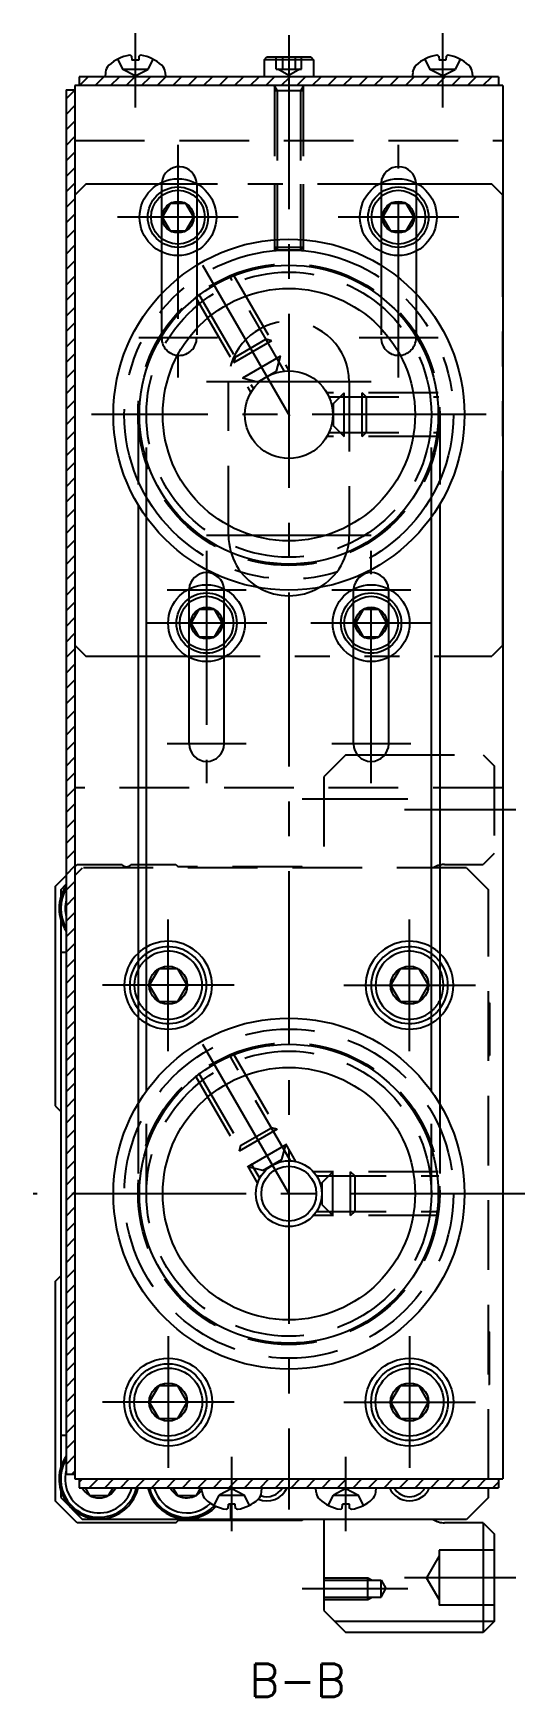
# Model space of a CAD drawing. Extents: x -2 to 601, y -8 to 279.
# Drawn here: x 43 to 87.8, y 85.5 to 237.1 of the extents above; entities that cross this region are included whole.
import ezdxf

# ---------------------------------------------------------------- set-up
doc = ezdxf.new("R2010")
doc.units = 0
doc.header["$LTSCALE"] = 0.5
for name, pattern in [('CENTER', [50.8, 31.75, -6.35, 6.35, -6.35]), ('DASHED', [19.05, 12.7, -6.35]), ('PHANTOM', [63.5, 31.75, -6.35, 6.35, -6.35, 6.35, -6.35])]:
    doc.linetypes.add(name, pattern=pattern)
for name, color, linetype in [('MSM_CENTER', 1, 'CENTER'), ('MSM_CONTINUOUS', 7, 'CONTINUOUS'), ('MSM_DASHED', 4, 'DASHED'), ('MSM_IMAGINARY', 6, 'PHANTOM'), ('MSM_NARROW', 5, 'CONTINUOUS'), ('MSM_PART_NUMBER', 7, 'CONTINUOUS')]:
    doc.layers.add(name, color=color, linetype=linetype)
doc.styles.get("Standard").update_dxf_attribs({"font": 'txt.shx', "height": 3, "bigfont": 'bigfont.shx'})

msp = doc.modelspace()

# ---------------------------------------------------------------- linework, layer by layer
at = {"layer": 'MSM_CENTER'}
for p, q in [((52.26, 237.06), (52.26, 230.3)), ((66.26, 236.9), (66.26, 102.5)), ((80.26, 237.06), (80.26, 230.3)), ((56.15, 226.9), (56.15, 205.7)), ((76.24, 205.7), (76.24, 226.9)), ((59.77, 223.3), (52.57, 223.3)), ((79.86, 223.3), (72.66, 223.3)), ((61.65, 220.3), (50.65, 220.3)), ((81.74, 220.3), (70.74, 220.3)), ((58.39, 215.94), (67.26, 200.57)), ((59.77, 209.3), (52.57, 209.3)), ((79.86, 209.3), (72.66, 209.3)), ((73.76, 205.3), (58.76, 205.3)), ((84.26, 202.3), (48.26, 202.3)), ((73.76, 191.3), (58.76, 191.3)), ((58.76, 189.9), (58.76, 168.7)), ((73.76, 168.7), (73.76, 189.9)), ((62.38, 186.3), (55.18, 186.3)), ((77.38, 186.3), (70.18, 186.3)), ((64.26, 183.3), (53.26, 183.3)), ((79.26, 183.3), (68.26, 183.3)), ((62.38, 172.3), (55.18, 172.3)), ((77.38, 172.3), (70.18, 172.3)), ((67.46, 167.3), (77.11, 167.3)), ((76.81, 166.3), (86.96, 166.3)), ((55.26, 144.3), (55.26, 156.3)), ((77.26, 144.3), (77.26, 156.3)), ((61.26, 150.3), (49.26, 150.3)), ((71.26, 150.3), (83.26, 150.3)), ((58.39, 144.94), (67.26, 129.57)), ((87.76, 131.3), (42.96, 131.3)), ((55.26, 118.3), (55.26, 106.3)), ((77.26, 118.3), (77.26, 106.3)), ((61.26, 112.3), (49.26, 112.3)), ((71.26, 112.3), (83.26, 112.3)), ((61.06, 100.54), (61.06, 107.3)), ((71.46, 100.54), (71.46, 107.3)), ((86.96, 96.3), (76.81, 96.3)), ((67.46, 95.3), (77.11, 95.3))]:
    msp.add_line(p, q, dxfattribs=at)
at = {"layer": 'MSM_CONTINUOUS'}
for p, q in [((49.55, 233.5), (49.51, 233.1)), ((51.93, 234.98), (51.95, 234.6)), ((52.58, 234.6), (51.95, 234.6)), ((52.59, 234.98), (52.58, 234.6)), ((54.98, 233.5), (55.01, 233.1)), ((64.01, 234.65), (64.26, 234.9)), ((68.51, 234.65), (64.01, 234.65)), ((64.01, 234.65), (64.01, 233.1)), ((64.26, 234.9), (68.26, 234.9)), ((68.26, 234.9), (68.51, 234.65)), ((68.51, 234.65), (68.51, 233.1)), ((77.55, 233.5), (77.51, 233.1)), ((79.93, 234.98), (79.95, 234.6)), ((80.58, 234.6), (79.95, 234.6)), ((80.59, 234.98), (80.58, 234.6)), ((82.98, 233.5), (83.01, 233.1)), ((46.76, 232.3), (46.76, 105.3)), ((85.76, 232.3), (46.76, 232.3)), ((85.36, 233.1), (47.16, 233.1)), ((47.16, 233.1), (47.16, 232.3)), ((85.36, 233.1), (85.36, 232.3)), ((85.76, 232.3), (85.76, 105.3)), ((45.96, 231.9), (45.96, 105.7)), ((45.96, 231.9), (46.76, 231.9)), ((55.43, 221.55), (54.71, 220.3)), ((56.87, 221.55), (55.43, 221.55)), ((57.59, 220.3), (56.87, 221.55)), ((75.52, 221.55), (74.8, 220.3)), ((76.96, 221.55), (75.52, 221.55)), ((77.69, 220.3), (76.96, 221.55)), ((54.71, 220.3), (55.43, 219.05)), ((56.87, 219.05), (57.59, 220.3)), ((74.8, 220.3), (75.52, 219.05)), ((76.96, 219.05), (77.69, 220.3)), ((55.43, 219.05), (56.87, 219.05)), ((75.52, 219.05), (76.96, 219.05)), ((54.66, 217.13), (54.66, 213.32)), ((57.86, 217.25), (57.86, 215.92)), ((74.66, 217.18), (74.66, 215.92)), ((77.86, 217.2), (77.86, 213.32)), ((52.51, 194.12), (52.51, 139.48)), ((80.01, 194.12), (80.01, 139.48)), ((53.27, 140.64), (53.27, 192.96)), ((79.25, 140.64), (79.25, 192.96)), ((58.04, 184.55), (57.32, 183.3)), ((59.48, 184.55), (58.04, 184.55)), ((60.2, 183.3), (59.48, 184.55)), ((73.04, 184.55), (72.32, 183.3)), ((74.48, 184.55), (73.04, 184.55)), ((75.2, 183.3), (74.48, 184.55)), ((57.32, 183.3), (58.04, 182.05)), ((58.04, 182.05), (59.48, 182.05)), ((59.48, 182.05), (60.2, 183.3)), ((72.32, 183.3), (73.04, 182.05)), ((73.04, 182.05), (74.48, 182.05)), ((74.48, 182.05), (75.2, 183.3)), ((57.16, 172.3), (57.16, 180.19)), ((60.36, 172.3), (60.36, 180.19)), ((72.16, 172.3), (72.16, 180.19)), ((75.36, 172.3), (75.36, 180.19)), ((72.51, 171.3), (75.01, 171.3)), ((44.96, 159.3), (45.96, 160.3)), ((44.96, 159.3), (44.96, 139.3)), ((45.46, 159), (45.96, 159.5)), ((45.46, 159), (45.46, 158.34)), ((45.46, 156.26), (45.46, 106.34)), ((45.46, 153.3), (45.96, 153.3)), ((54.4, 151.8), (53.53, 150.3)), ((56.13, 151.8), (54.4, 151.8)), ((56.99, 150.3), (56.13, 151.8)), ((76.4, 151.8), (75.53, 150.3)), ((78.13, 151.8), (76.4, 151.8)), ((78.99, 150.3), (78.13, 151.8)), ((53.53, 150.3), (54.4, 148.8)), ((56.13, 148.8), (56.99, 150.3)), ((75.53, 150.3), (76.4, 148.8)), ((78.13, 148.8), (78.99, 150.3)), ((54.4, 148.8), (56.13, 148.8)), ((76.4, 148.8), (78.13, 148.8)), ((44.96, 139.3), (45.46, 138.8)), ((44.96, 123.3), (45.46, 123.8)), ((44.96, 123.3), (44.96, 103.3)), ((54.4, 113.8), (53.53, 112.3)), ((56.13, 113.8), (54.4, 113.8)), ((56.99, 112.3), (56.13, 113.8)), ((76.4, 113.8), (75.53, 112.3)), ((78.13, 113.8), (76.4, 113.8)), ((78.99, 112.3), (78.13, 113.8)), ((53.53, 112.3), (54.4, 110.8)), ((56.13, 110.8), (56.99, 112.3)), ((75.53, 112.3), (76.4, 110.8)), ((78.13, 110.8), (78.99, 112.3)), ((54.4, 110.8), (56.13, 110.8)), ((76.4, 110.8), (78.13, 110.8)), ((45.46, 109.3), (45.96, 109.3)), ((46.76, 105.7), (45.96, 105.7)), ((46.76, 105.3), (85.76, 105.3)), ((47.16, 105.3), (47.16, 104.5)), ((85.36, 105.3), (85.36, 104.5)), ((46.96, 101.3), (44.96, 103.3)), ((45.46, 104.26), (45.46, 103.6)), ((45.46, 103.6), (47.46, 101.6)), ((47.16, 104.5), (85.36, 104.5)), ((47.69, 104.5), (48.1, 103.8)), ((48.1, 103.8), (49.83, 103.8)), ((49.83, 103.8), (50.23, 104.5)), ((55.69, 104.5), (56.1, 103.8)), ((56.1, 103.8), (57.83, 103.8)), ((57.83, 103.8), (58.23, 104.5)), ((58.35, 104.1), (58.31, 104.5)), ((63.78, 104.1), (63.81, 104.5)), ((68.75, 104.1), (68.71, 104.5)), ((74.18, 104.1), (74.21, 104.5)), ((84.46, 103.6), (82.46, 101.6)), ((84.46, 103.6), (84.46, 104.5)), ((82.46, 101.6), (47.46, 101.6)), ((60.73, 102.62), (60.75, 103)), ((61.38, 103), (60.75, 103)), ((60.96, 101.6), (60.96, 103)), ((61.39, 102.62), (61.38, 103)), ((67.56, 101.6), (67.46, 101.5)), ((69.46, 101.6), (69.46, 93.3)), ((71.13, 102.62), (71.15, 103)), ((71.78, 103), (71.15, 103)), ((71.79, 102.62), (71.78, 103)), ((55.96, 101.3), (46.96, 101.3)), ((55.96, 101.3), (56.16, 101.5)), ((67.46, 101.5), (56.16, 101.5)), ((83.96, 101.3), (80.46, 101.3)), ((83.96, 101.3), (83.96, 91.3)), ((83.96, 101.3), (84.96, 100.3)), ((84.96, 100.3), (84.96, 92.3)), ((69.46, 93.3), (71.46, 91.3)), ((84.96, 92.3), (70.46, 92.3)), ((83.96, 91.3), (71.46, 91.3)), ((84.96, 92.3), (83.96, 91.3))]:
    msp.add_line(p, q, dxfattribs=at)
for centre, radius in [((56.15, 220.3), 3.5), ((56.15, 220.3), 2.75), ((76.24, 220.3), 3.5), ((76.24, 220.3), 2.75), ((56.15, 220.3), 2.45), ((56.15, 220.3), 1.44), ((76.24, 220.3), 2.45), ((76.24, 220.3), 1.44), ((66.26, 202.3), 16), ((66.26, 202.3), 13.62), ((66.26, 202.3), 11.5), ((66.26, 202.3), 4), ((58.76, 183.3), 3.5), ((73.76, 183.3), 3.5), ((58.76, 183.3), 2.75), ((58.76, 183.3), 2.45), ((73.76, 183.3), 2.75), ((73.76, 183.3), 2.45), ((58.76, 183.3), 1.44), ((73.76, 183.3), 1.44), ((55.26, 150.3), 1.73), ((77.26, 150.3), 1.73), ((66.26, 131.3), 16), ((66.26, 131.3), 13.62), ((66.26, 131.3), 11.5), ((66.26, 131.3), 3), ((66.26, 131.3), 2.5), ((55.26, 112.3), 4), ((55.26, 112.3), 3.5), ((55.26, 112.3), 3.1), ((77.26, 112.3), 4), ((77.26, 112.3), 3.5), ((77.26, 112.3), 3.1), ((55.26, 112.3), 1.73), ((77.26, 112.3), 1.73)]:
    msp.add_circle(centre, radius, dxfattribs=at)
for centre, radius, start, end in [((52.26, 231.6), 3.5, 98.5396, 133.4267), ((51.73, 234.78), 0.284, 44.1872, 87.0617), ((52.8, 234.78), 0.284, 92.9383, 135.8128), ((52.26, 231.6), 3.5, 46.5733, 81.4604), ((80.26, 231.6), 3.5, 98.5396, 133.4267), ((79.73, 234.78), 0.284, 44.1872, 87.0617), ((80.8, 234.78), 0.284, 92.9383, 135.8128), ((80.26, 231.6), 3.5, 46.5733, 81.4604), ((50.54, 233.42), 1, 133.4267, 175), ((53.98, 233.42), 1, 5, 46.5733), ((78.54, 233.42), 1, 133.4267, 175), ((81.98, 233.42), 1, 5, 46.5733), ((56.26, 223.3), 1.6, 1.8912, 173.8055), ((76.26, 223.3), 1.6, 3.7614, 175.5224), ((58.76, 186.3), 1.6, 4.1217, 175.8783), ((66.26, 191.3), 5.5, 239.963, 300.037), ((73.76, 186.3), 1.6, 4.1217, 175.8783), ((58.76, 172.3), 1.6, 180, 0), ((73.76, 172.3), 1.6, 180, 0), ((48.96, 157.3), 3.65, 145.2778, 214.7222), ((48.96, 157.3), 3.5, 148.9979, 211.0021), ((48.96, 157.3), 3.1, 165.4089, 194.5911), ((55.26, 150.3), 4, 133.4325, 226.5675), ((55.26, 150.3), 4, 240.1653, 119.8347), ((55.26, 150.3), 3.5, 235.3493, 124.6507), ((55.26, 150.3), 3.1, 230.0637, 129.9363), ((77.26, 150.3), 4, 60.1653, 299.8347), ((77.26, 150.3), 3.5, 55.3493, 304.6507), ((77.26, 150.3), 3.1, 50.0637, 309.9363), ((77.26, 150.3), 4, 313.4325, 46.5675), ((55.26, 150.3), 3.5, 141.7868, 218.2132), ((55.26, 150.3), 3.1, 152.5107, 207.4893), ((77.26, 150.3), 3.5, 321.7868, 38.2132), ((77.26, 150.3), 3.1, 332.5107, 27.4893), ((48.96, 105.3), 3.65, 145.2778, 347.3392), ((48.96, 105.3), 3.5, 148.9979, 346.787), ((48.96, 105.3), 3.1, 165.4089, 345.0448), ((48.96, 105.3), 1.73, 207.5085, 332.4915), ((56.96, 105.3), 3.65, 192.6608, 316.9242), ((56.96, 105.3), 3.5, 193.213, 316.1435), ((56.96, 105.3), 3.1, 194.9552, 314.3332), ((56.96, 105.3), 1.73, 207.5085, 322.4079), ((59.34, 104.18), 1, 185, 226.5733), ((61.06, 106), 3.5, 226.5733, 261.4604), ((61.06, 106), 3.5, 278.5396, 313.4267), ((62.78, 104.18), 1, 313.4267, 355), ((64.26, 105.3), 1.62, 249.5512, 330.4276), ((69.74, 104.18), 1, 185, 226.5733), ((71.46, 106), 3.5, 226.5733, 261.4604), ((71.46, 106), 3.5, 278.5396, 313.4267), ((73.18, 104.18), 1, 313.4267, 355), ((77.26, 105.3), 1.62, 209.5724, 330.4276), ((60.53, 102.82), 0.284, 272.9383, 315.8128), ((61.6, 102.82), 0.284, 224.1872, 267.0617), ((70.93, 102.82), 0.284, 272.9383, 315.8128), ((72, 102.82), 0.284, 224.1872, 267.0617), ((80.46, 103.3), 2, 238.2117, 270)]:
    msp.add_arc(centre, radius, start, end, dxfattribs=at)
at = {"layer": 'MSM_DASHED'}
for p, q in [((50.65, 234.71), (51.12, 233.77)), ((52.26, 233.17), (51.12, 233.77)), ((53.41, 233.77), (51.12, 233.77)), ((52.26, 233.17), (53.41, 233.77)), ((53.87, 234.71), (53.41, 233.77)), ((65.11, 233.8), (65.11, 234.9)), ((65.11, 233.8), (67.42, 233.8)), ((66.26, 233.22), (65.26, 233.8)), ((65.68, 234.9), (65.68, 233.8)), ((67.26, 233.8), (66.26, 233.22)), ((66.84, 234.9), (66.84, 233.8)), ((67.42, 233.8), (67.42, 234.9)), ((78.65, 234.71), (79.12, 233.77)), ((80.26, 233.17), (79.12, 233.77)), ((81.41, 233.77), (79.12, 233.77)), ((80.26, 233.17), (81.41, 233.77)), ((81.87, 234.71), (81.41, 233.77)), ((64.95, 232.25), (65.2, 231.81)), ((64.96, 232.2), (64.96, 217.54)), ((67.57, 232.25), (67.32, 231.81)), ((67.56, 232.2), (67.56, 217.54)), ((67.56, 231.81), (64.96, 231.81)), ((65.2, 231.81), (65.2, 217.3)), ((67.32, 231.81), (67.32, 217.3)), ((46.76, 227.3), (85.76, 227.3)), ((54.66, 223.3), (54.66, 217.13)), ((57.86, 223.3), (57.86, 217.25)), ((74.66, 223.3), (74.66, 217.18)), ((77.86, 223.3), (77.86, 217.2)), ((67.56, 217.54), (64.96, 217.54)), ((65.2, 217.3), (64.96, 217.54)), ((67.32, 217.3), (65.2, 217.3)), ((67.32, 217.3), (67.56, 217.54)), ((57.86, 215.92), (57.86, 209.3)), ((74.66, 215.92), (74.66, 209.3)), ((65.84, 206.28), (60.84, 214.94)), ((61.19, 215.08), (66.26, 206.3)), ((54.66, 213.32), (54.66, 209.3)), ((57.73, 213.08), (62.8, 204.3)), ((58.03, 213.31), (63.03, 204.66)), ((77.86, 213.32), (77.86, 209.3)), ((64.68, 209.03), (61.22, 207.03)), ((61.36, 207.55), (64.17, 209.17)), ((64.68, 209.03), (64.17, 209.17)), ((61.36, 207.55), (61.22, 207.03)), ((65.49, 207.63), (62.03, 205.63)), ((63.4, 205.26), (65.13, 206.26)), ((65.13, 206.26), (65.49, 207.63)), ((60.76, 191.3), (60.76, 205.3)), ((63.4, 205.26), (62.03, 205.63)), ((71.76, 205.3), (71.76, 191.3)), ((79.86, 204.3), (69.73, 204.3)), ((69.92, 203.92), (79.92, 203.92)), ((70.31, 203.3), (71.31, 204.3)), ((70.31, 203.3), (70.31, 201.3)), ((71.31, 200.3), (71.31, 204.3)), ((72.93, 200.3), (72.93, 204.3)), ((73.31, 203.92), (72.93, 204.3)), ((73.31, 203.92), (73.31, 200.68)), ((52.51, 202.3), (52.51, 194.12)), ((53.27, 192.96), (53.27, 202.3)), ((79.25, 192.96), (79.25, 202.3)), ((80.01, 202.3), (80.01, 194.12)), ((79.86, 200.3), (69.73, 200.3)), ((69.92, 200.68), (79.92, 200.68)), ((70.31, 201.3), (71.31, 200.3)), ((72.93, 200.3), (73.31, 200.68)), ((57.16, 180.19), (57.16, 186.3)), ((60.36, 180.19), (60.36, 186.3)), ((72.16, 180.19), (72.16, 186.3)), ((75.36, 180.19), (75.36, 186.3)), ((71.46, 171.3), (69.46, 169.3)), ((71.46, 171.3), (72.51, 171.3)), ((75.01, 171.3), (83.96, 171.3)), ((83.96, 171.3), (84.96, 170.3)), ((84.96, 170.3), (84.96, 162.3)), ((85.76, 168.3), (46.76, 168.3)), ((69.46, 169.3), (69.46, 161)), ((84.96, 162.3), (83.96, 161.3)), ((46.76, 161.1), (46.96, 161.3)), ((46.76, 160.3), (47.46, 161)), ((46.96, 161.3), (51.06, 161.3)), ((82.46, 161), (47.46, 161)), ((51.86, 161.3), (55.96, 161.3)), ((55.96, 161.3), (56.16, 161.1)), ((67.46, 161.1), (56.16, 161.1)), ((67.46, 161.1), (67.56, 161)), ((80.46, 161.3), (83.96, 161.3)), ((82.46, 161), (84.46, 159)), ((84.46, 105.3), (84.46, 159)), ((84.56, 148.7), (84.46, 148.7)), ((84.56, 148.7), (84.56, 143.9)), ((61.19, 144.08), (66.88, 134.24)), ((66.4, 134.3), (60.84, 143.94)), ((84.46, 143.9), (84.56, 143.9)), ((57.73, 142.08), (63.41, 132.24)), ((58.03, 142.31), (63.6, 132.68)), ((53.27, 131.3), (53.27, 140.64)), ((79.25, 131.3), (79.25, 140.64)), ((52.51, 139.48), (52.51, 131.3)), ((80.01, 139.48), (80.01, 131.3)), ((65.18, 137.17), (61.72, 135.17)), ((61.86, 135.69), (64.67, 137.31)), ((65.18, 137.17), (64.67, 137.31)), ((61.86, 135.69), (61.72, 135.17)), ((65.99, 135.76), (62.53, 133.76)), ((65.63, 134.4), (65.99, 135.76)), ((63.9, 133.4), (62.53, 133.76)), ((63.9, 133.4), (65.63, 134.4)), ((79.86, 133.3), (68.5, 133.3)), ((68.79, 132.92), (79.92, 132.92)), ((69.26, 132.3), (70.26, 133.3)), ((69.26, 132.3), (69.26, 130.3)), ((70.26, 129.3), (70.26, 133.3)), ((71.88, 129.3), (71.88, 133.3)), ((72.26, 132.92), (71.88, 133.3)), ((72.26, 132.92), (72.26, 129.68)), ((79.86, 129.3), (68.5, 129.3)), ((68.79, 129.68), (79.92, 129.68)), ((69.26, 130.3), (70.26, 129.3)), ((71.88, 129.3), (72.26, 129.68)), ((84.46, 118.7), (84.56, 118.7)), ((84.56, 113.9), (84.56, 118.7)), ((84.56, 113.9), (84.46, 113.9)), ((59.45, 102.89), (59.92, 103.83)), ((61.06, 104.43), (59.92, 103.83)), ((59.92, 103.83), (62.21, 103.83)), ((61.06, 104.43), (62.21, 103.83)), ((62.67, 102.89), (62.21, 103.83)), ((69.85, 102.89), (70.32, 103.83)), ((71.46, 104.43), (70.32, 103.83)), ((70.32, 103.83), (72.61, 103.83)), ((71.46, 104.43), (72.61, 103.83)), ((73.07, 102.89), (72.61, 103.83)), ((84.96, 98.8), (79.96, 98.8)), ((79.96, 98.8), (79.96, 93.8)), ((79.96, 98.3), (78.81, 96.3)), ((69.46, 96.3), (73.46, 96.3)), ((69.46, 96.08), (74.66, 96.08)), ((73.46, 94.3), (73.46, 96.3)), ((73.46, 96.3), (73.84, 96.08)), ((74.66, 96.08), (75.11, 95.3)), ((74.66, 94.52), (74.66, 96.08)), ((79.96, 94.3), (78.81, 96.3)), ((69.46, 94.52), (74.66, 94.52)), ((69.46, 94.3), (73.46, 94.3)), ((73.46, 94.3), (73.84, 94.52)), ((74.66, 94.52), (75.11, 95.3)), ((84.96, 93.8), (79.96, 93.8))]:
    msp.add_line(p, q, dxfattribs=at)
for centre, radius in [((66.26, 202.3), 13.75), ((66.26, 202.3), 12.99), ((66.26, 131.3), 15), ((66.26, 131.3), 13.75), ((66.26, 131.3), 12.99)]:
    msp.add_circle(centre, radius, dxfattribs=at)
for centre, radius, start, end in [((64.86, 232.2), 0.1, 0, 90), ((67.66, 232.2), 0.1, 90, 180), ((56.26, 223.3), 1.6, 173.8055, 180), ((56.26, 223.3), 1.6, 0, 1.8912), ((76.26, 223.3), 1.6, 175.5224, 180), ((76.26, 223.3), 1.6, 0, 3.7614), ((66.26, 205.3), 5.5, 0, 180), ((56.26, 209.3), 1.6, 180, 0), ((76.26, 209.3), 1.6, 180, 0), ((66.26, 191.3), 5.5, 180, 239.963), ((66.26, 191.3), 5.5, 300.037, 0), ((58.76, 186.3), 1.6, 175.8783, 180), ((58.76, 186.3), 1.6, 0, 4.1217), ((73.76, 186.3), 1.6, 175.8783, 180), ((73.76, 186.3), 1.6, 0, 4.1217), ((51.46, 161.6), 0.5, 216.8699, 323.1301), ((80.46, 159.3), 2, 90, 121.7883), ((55.26, 150.3), 4, 119.8347, 133.4325), ((55.26, 150.3), 3.5, 124.6507, 141.7868), ((77.26, 150.3), 4, 46.5675, 60.1653), ((77.26, 150.3), 3.5, 38.2132, 55.3493), ((55.26, 150.3), 3.1, 129.9363, 152.5107), ((77.26, 150.3), 3.1, 27.4893, 50.0637), ((55.26, 150.3), 3.1, 207.4893, 230.0637), ((77.26, 150.3), 3.1, 309.9363, 332.5107), ((55.26, 150.3), 3.5, 218.2132, 235.3493), ((55.26, 150.3), 4, 226.5675, 240.1653), ((77.26, 150.3), 3.5, 304.6507, 321.7868), ((77.26, 150.3), 4, 299.8347, 313.4325)]:
    msp.add_arc(centre, radius, start, end, dxfattribs=at)
at = {"layer": 'MSM_IMAGINARY'}
for p, q in [((47.76, 223.3), (46.76, 222.3)), ((84.76, 223.3), (47.76, 223.3)), ((64.96, 223.3), (64.96, 217.24)), ((65.2, 223.3), (65.2, 217.3)), ((67.32, 223.3), (67.32, 217.3)), ((67.56, 223.3), (67.56, 217.24)), ((85.76, 222.3), (84.76, 223.3)), ((46.76, 222.3), (46.76, 181.3)), ((85.76, 181.3), (85.76, 222.3)), ((46.76, 181.3), (47.76, 180.3)), ((85.76, 181.3), (84.76, 180.3)), ((47.76, 180.3), (84.76, 180.3))]:
    msp.add_line(p, q, dxfattribs=at)
msp.add_circle((66.26, 202.3), 15, dxfattribs=at)
at = {"layer": 'MSM_NARROW'}
for p, q in [((47.18, 232.3), (47.98, 233.1)), ((48.59, 232.3), (49.39, 233.1)), ((50.01, 232.3), (50.81, 233.1)), ((51.42, 232.3), (52.22, 233.1)), ((52.84, 232.3), (53.64, 233.1)), ((54.25, 232.3), (55.05, 233.1)), ((55.67, 232.3), (56.47, 233.1)), ((57.08, 232.3), (57.88, 233.1)), ((58.49, 232.3), (59.29, 233.1)), ((59.91, 232.3), (60.71, 233.1)), ((61.32, 232.3), (62.12, 233.1)), ((62.74, 232.3), (63.54, 233.1)), ((64.15, 232.3), (64.95, 233.1)), ((65.57, 232.3), (66.37, 233.1)), ((66.98, 232.3), (67.78, 233.1)), ((68.39, 232.3), (69.19, 233.1)), ((69.81, 232.3), (70.61, 233.1)), ((71.22, 232.3), (72.02, 233.1)), ((72.64, 232.3), (73.44, 233.1)), ((74.05, 232.3), (74.85, 233.1)), ((75.46, 232.3), (76.26, 233.1)), ((76.88, 232.3), (77.68, 233.1)), ((78.29, 232.3), (79.09, 233.1)), ((79.71, 232.3), (80.51, 233.1)), ((81.12, 232.3), (81.92, 233.1)), ((82.54, 232.3), (83.34, 233.1)), ((83.95, 232.3), (84.75, 233.1)), ((45.96, 231.08), (46.76, 231.88)), ((45.96, 229.67), (46.76, 230.47)), ((45.96, 228.25), (46.76, 229.05)), ((45.96, 226.84), (46.76, 227.64)), ((45.96, 225.42), (46.76, 226.22)), ((45.96, 224.01), (46.76, 224.81)), ((45.96, 222.6), (46.76, 223.4)), ((45.96, 221.18), (46.76, 221.98)), ((45.96, 219.77), (46.76, 220.57)), ((45.96, 218.35), (46.76, 219.15)), ((45.96, 216.94), (46.76, 217.74)), ((45.96, 215.52), (46.76, 216.32)), ((45.96, 214.11), (46.76, 214.91)), ((45.96, 212.7), (46.76, 213.5)), ((45.96, 211.28), (46.76, 212.08)), ((45.96, 209.87), (46.76, 210.67)), ((45.96, 208.45), (46.76, 209.25)), ((45.96, 207.04), (46.76, 207.84)), ((45.96, 205.63), (46.76, 206.43)), ((45.96, 204.21), (46.76, 205.01)), ((45.96, 202.8), (46.76, 203.6)), ((45.96, 201.38), (46.76, 202.18)), ((45.96, 199.97), (46.76, 200.77)), ((45.96, 198.55), (46.76, 199.35)), ((45.96, 197.14), (46.76, 197.94)), ((45.96, 195.73), (46.76, 196.53)), ((45.96, 194.31), (46.76, 195.11)), ((45.96, 192.9), (46.76, 193.7)), ((45.96, 191.48), (46.76, 192.28)), ((45.96, 190.07), (46.76, 190.87)), ((45.96, 188.65), (46.76, 189.45)), ((45.96, 187.24), (46.76, 188.04)), ((45.96, 185.83), (46.76, 186.63)), ((45.96, 184.41), (46.76, 185.21)), ((45.96, 183), (46.76, 183.8)), ((45.96, 181.58), (46.76, 182.38)), ((45.96, 180.17), (46.76, 180.97)), ((45.96, 178.75), (46.76, 179.55)), ((45.96, 177.34), (46.76, 178.14)), ((45.96, 175.93), (46.76, 176.73)), ((45.96, 174.51), (46.76, 175.31)), ((45.96, 173.1), (46.76, 173.9)), ((45.96, 171.68), (46.76, 172.48)), ((45.96, 170.27), (46.76, 171.07)), ((45.96, 168.86), (46.76, 169.66)), ((45.96, 167.44), (46.76, 168.24)), ((45.96, 166.03), (46.76, 166.83)), ((45.96, 164.61), (46.76, 165.41)), ((45.96, 163.2), (46.76, 164)), ((45.96, 161.78), (46.76, 162.58)), ((45.96, 160.37), (46.76, 161.17)), ((45.96, 158.96), (46.76, 159.76)), ((45.96, 157.54), (46.76, 158.34)), ((45.96, 156.13), (46.76, 156.93)), ((45.96, 154.71), (46.76, 155.51)), ((45.96, 153.3), (46.76, 154.1)), ((45.96, 151.88), (46.76, 152.68)), ((45.96, 150.47), (46.76, 151.27)), ((45.96, 149.06), (46.76, 149.86)), ((45.96, 147.64), (46.76, 148.44)), ((45.96, 146.23), (46.76, 147.03)), ((45.96, 144.81), (46.76, 145.61)), ((45.96, 143.4), (46.76, 144.2)), ((45.96, 141.99), (46.76, 142.79)), ((45.96, 140.57), (46.76, 141.37)), ((45.96, 139.16), (46.76, 139.96)), ((45.96, 137.74), (46.76, 138.54)), ((45.96, 136.33), (46.76, 137.13)), ((45.96, 134.91), (46.76, 135.71)), ((45.96, 133.5), (46.76, 134.3)), ((45.96, 132.09), (46.76, 132.89)), ((45.96, 130.67), (46.76, 131.47)), ((45.96, 129.26), (46.76, 130.06)), ((45.96, 127.84), (46.76, 128.64)), ((45.96, 126.43), (46.76, 127.23)), ((45.96, 125.01), (46.76, 125.81)), ((45.96, 123.6), (46.76, 124.4)), ((45.96, 122.19), (46.76, 122.99)), ((45.96, 120.77), (46.76, 121.57)), ((45.96, 119.36), (46.76, 120.16)), ((45.96, 117.94), (46.76, 118.74)), ((45.96, 116.53), (46.76, 117.33)), ((45.96, 115.12), (46.76, 115.92)), ((45.96, 113.7), (46.76, 114.5)), ((45.96, 112.29), (46.76, 113.09)), ((45.96, 110.87), (46.76, 111.67)), ((45.96, 109.46), (46.76, 110.26)), ((45.96, 108.04), (46.76, 108.84)), ((45.96, 106.63), (46.76, 107.43)), ((46.45, 105.7), (46.76, 106.02)), ((47.16, 105), (47.46, 105.3)), ((48.07, 104.5), (48.87, 105.3)), ((49.49, 104.5), (50.29, 105.3)), ((50.9, 104.5), (51.7, 105.3)), ((52.32, 104.5), (53.12, 105.3)), ((53.73, 104.5), (54.53, 105.3)), ((55.14, 104.5), (55.94, 105.3)), ((56.56, 104.5), (57.36, 105.3)), ((57.97, 104.5), (58.77, 105.3)), ((59.39, 104.5), (60.19, 105.3)), ((60.8, 104.5), (61.6, 105.3)), ((62.22, 104.5), (63.02, 105.3)), ((63.63, 104.5), (64.43, 105.3)), ((65.04, 104.5), (65.84, 105.3)), ((66.46, 104.5), (67.26, 105.3)), ((67.87, 104.5), (68.67, 105.3)), ((69.29, 104.5), (70.09, 105.3)), ((70.7, 104.5), (71.5, 105.3)), ((72.12, 104.5), (72.92, 105.3)), ((73.53, 104.5), (74.33, 105.3)), ((74.94, 104.5), (75.74, 105.3)), ((76.36, 104.5), (77.16, 105.3)), ((77.77, 104.5), (78.57, 105.3)), ((79.19, 104.5), (79.99, 105.3)), ((80.6, 104.5), (81.4, 105.3)), ((82.01, 104.5), (82.81, 105.3)), ((83.43, 104.5), (84.23, 105.3)), ((84.84, 104.5), (85.36, 105.02))]:
    msp.add_line(p, q, dxfattribs=at)
for centre, start in [((64.26, 105.3), 246.75), ((77.26, 105.3), 203.5782)]:
    msp.add_arc(centre, 2, start, 336.4218, dxfattribs=at)

# ---------------------------------------------------------------- texts
at = {"layer": 'MSM_PART_NUMBER'}
msp.add_text('B-B', height=3, dxfattribs=at).set_placement((62.68, 85.45))

doc.saveas('drawing.dxf')
